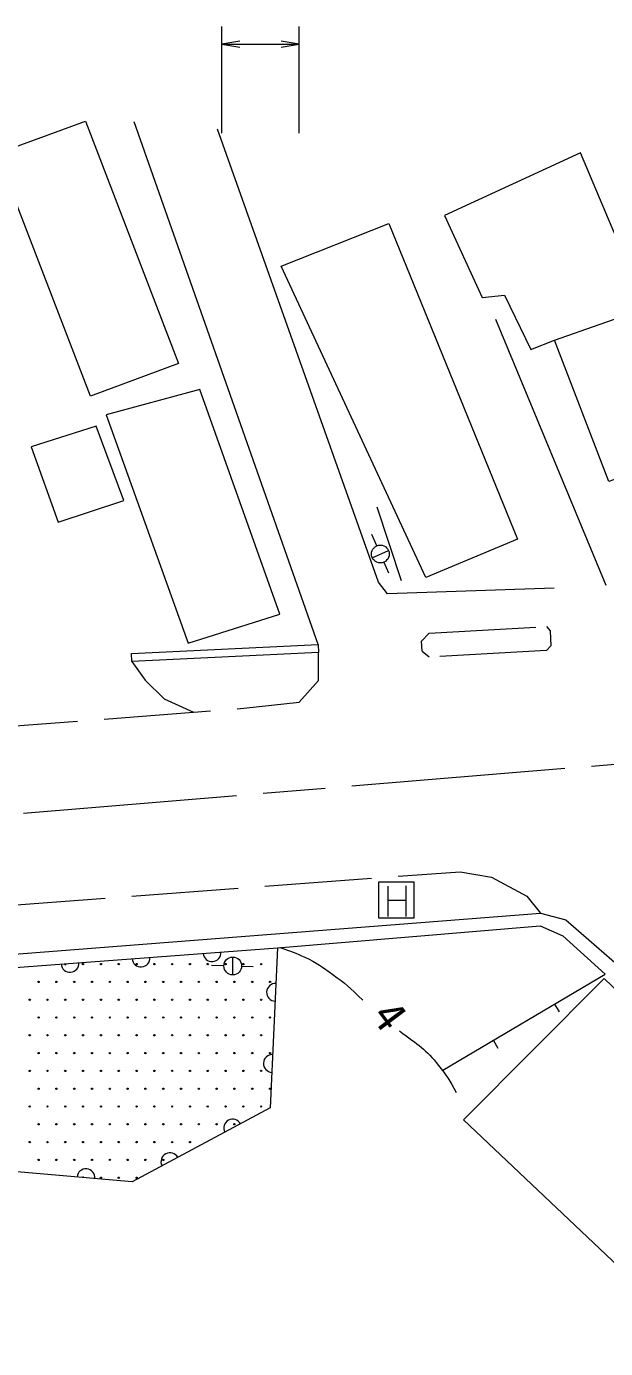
# Model space of a CAD drawing. Units: millimetres, scale not verified. Extents: x 40000 to 680000, y 20000 to 380000.
# Drawn here: x 256423 to 288944, y 266746 to 341000 of the extents above; entities that cross this region are included whole.
import ezdxf
from ezdxf.enums import TextEntityAlignment as Align

# ---------------------------------------------------------------- set-up
doc = ezdxf.new("R2010")
doc.units = ezdxf.units.MM
doc.header["$LTSCALE"] = 1000
doc.linetypes.add('CHAIN', pattern=[18.5, 12, -1.5, 3.5, -1.5])
doc.linetypes.add('DASHED', pattern=[7.5, 6, -1.5])
for name, color, linetype, lineweight in [('M-BMK', 2, 'CHAIN', 13), ('M-STR-HTXT', 7, 'Continuous', 13), ('M-STR-STRC', 7, 'Continuous', 13), ('M-WORK', 1, 'Continuous', 13)]:
    doc.layers.add(name, color=color, linetype=linetype, lineweight=lineweight)
doc.styles.add('ＭＳ ゴシック', font='')
doc.styles.get('ＭＳ ゴシック').set_extended_font_data('MS Gothic')

# ---------------------------------------------------------------- blocks, each defined once
blk = doc.blocks.new('open_arrow')
at = {"color": 0, "linetype": 'Continuous', "lineweight": -2}
blk.add_lwpolyline([(7.5, 1.25), (0, 0), (7.5, -1.25)], dxfattribs=at)

msp = doc.modelspace()

# ---------------------------------------------------------------- linework, layer by layer
at = {"layer": 'M-BMK'}
msp.add_line((256262, 296813), (321701, 302246), dxfattribs=at)
at = {"layer": 'M-STR-HTXT'}
for p, q in [((267403, 335000), (267403, 341000)), ((271731, 335000), (271731, 341000)), ((267403, 340000), (271731, 340000))]:
    msp.add_line(p, q, dxfattribs=at)
at = {"layer": 'M-STR-STRC'}
for p, q in [((278194, 292931), (276194, 292931)), ((276194, 292931), (276194, 290931)), ((276734, 291016), (276734, 292715)), ((277725, 292726), (277725, 291021)), ((278194, 290931), (278194, 292931)), ((276734, 291931), (277725, 291931)), ((276194, 290931), (278194, 290931))]:
    msp.add_line(p, q, dxfattribs=at)
at = {"layer": 'M-WORK'}
for p, q in [((272803, 306287), (262467, 335646)), ((276191, 309791), (267157, 335223)), ((287543, 333897), (279908, 330373)), ((291207, 325181), (287543, 333897)), ((279908, 330373), (282015, 325777)), ((282015, 325777), (283266, 325905)), ((283266, 325905), (284750, 322860)), ((282767, 324561), (288969, 309614)), ((284750, 322860), (286074, 323375)), ((276104, 314011), (277470, 309887)), ((276104, 311829), (275825, 312469)), ((275842, 311164), (276754, 311574)), ((276494, 310909), (276746, 310316)), ((276702, 309140), (276191, 309791)), ((286060, 309459), (276702, 309140)), ((278617, 306473), (279039, 306930)), ((285619, 307300), (285831, 307052)), ((262322, 305782), (272803, 306287)), ((272803, 306287), (272825, 305836)), ((285879, 306211), (285637, 305957)), ((262344, 305331), (262322, 305782)), ((272825, 305836), (262344, 305331)), ((278649, 305912), (279042, 305586)), ((239202, 287616), (285289, 291205)), ((285289, 291205), (286720, 290818)), ((270525, 289252), (285278, 290482)), ((285278, 290482), (286552, 289931)), ((286720, 290818), (298101, 280898)), ((286552, 289931), (288920, 287766)), ((239231, 286917), (270525, 289252)), ((270525, 289252), (270119, 280259)), ((267507, 288245), (266810, 288253)), ((268007, 287734), (268007, 288734)), ((268507, 288224), (269150, 288210)), ((279809, 282376), (288920, 287766)), ((286086, 286089), (286340, 285659)), ((282643, 284053), (282898, 283623)), ((270119, 280259), (262362, 276115)), ((262362, 276115), (249194, 277241))]:
    msp.add_line(p, q, dxfattribs=at)
at = {"layer": 'M-WORK', "linetype": 'DASHED'}
for p, q in [((279039, 306930), (285619, 307300)), ((285831, 307052), (285879, 306211)), ((278649, 305912), (278617, 306473)), ((285637, 305957), (279042, 305586)), ((262344, 305331), (263084, 304285)), ((272826, 304269), (272825, 305836)), ((263084, 304285), (264163, 303237)), ((271731, 303049), (272826, 304269)), ((264163, 303237), (265795, 302487)), ((268639, 302705), (271731, 303049)), ((238348, 300383), (268639, 302705)), ((247380, 291029), (280774, 293528)), ((280774, 293528), (282540, 293226)), ((282540, 293226), (284522, 292149)), ((284522, 292149), (285289, 291205))]:
    msp.add_line(p, q, dxfattribs=at)
at = {"layer": 'M-WORK'}
for points in [[(260021, 320238), (254760, 333858), (259747, 335685), (264960, 322064)], [(276777, 329932), (283994, 312209), (278860, 310047), (270724, 327538)], [(291207, 325181), (294236, 317278), (289136, 315447), (286074, 323375)], [(260891, 319178), (265514, 306371), (270644, 307984), (266161, 320609)], [(256691, 317392), (258210, 313153), (261900, 314367), (260345, 318559)], [(280967, 279591), (294530, 266746), (302538, 274445), (288874, 287523)]]:
    msp.add_lwpolyline(points, close=True, dxfattribs=at)
for centre, radius in [((276298, 311369), 500), ((259605, 288340), 37.5), ((260605, 288340), 37.5), ((261605, 288340), 37.5), ((262605, 288340), 37.5), ((263605, 288340), 37.5), ((264605, 288340), 37.5), ((265605, 288340), 37.5), ((266605, 288340), 37.5), ((268007, 288234), 500), ((267605, 288340), 37.5), ((268605, 288340), 37.5), ((269605, 288340), 37.5), ((257105, 287340), 37.5), ((258105, 287340), 37.5), ((259105, 287340), 37.5), ((260105, 287340), 37.5), ((261105, 287340), 37.5), ((262105, 287340), 37.5), ((263105, 287340), 37.5), ((264105, 287340), 37.5), ((265105, 287340), 37.5), ((266105, 287340), 37.5), ((267105, 287340), 37.5), ((268105, 287340), 37.5), ((269105, 287340), 37.5), ((270105, 287340), 37.5), ((256605, 286340), 37.5), ((257605, 286340), 37.5), ((258605, 286340), 37.5), ((259605, 286340), 37.5), ((260605, 286340), 37.5), ((261605, 286340), 37.5), ((262605, 286340), 37.5), ((263605, 286340), 37.5), ((264605, 286340), 37.5), ((265605, 286340), 37.5), ((266605, 286340), 37.5), ((267605, 286340), 37.5), ((268605, 286340), 37.5), ((269605, 286340), 37.5), ((257105, 285340), 37.5), ((258105, 285340), 37.5), ((259105, 285340), 37.5), ((260105, 285340), 37.5), ((261105, 285340), 37.5), ((262105, 285340), 37.5), ((263105, 285340), 37.5), ((264105, 285340), 37.5), ((265105, 285340), 37.5), ((266105, 285340), 37.5), ((267105, 285340), 37.5), ((268105, 285340), 37.5), ((269105, 285340), 37.5), ((270105, 285340), 37.5), ((256605, 284340), 37.5), ((257605, 284340), 37.5), ((258605, 284340), 37.5), ((259605, 284340), 37.5), ((260605, 284340), 37.5), ((261605, 284340), 37.5), ((262605, 284340), 37.5), ((263605, 284340), 37.5), ((264605, 284340), 37.5), ((265605, 284340), 37.5), ((266605, 284340), 37.5), ((267605, 284340), 37.5), ((268605, 284340), 37.5), ((269605, 284340), 37.5), ((257105, 283340), 37.5), ((258105, 283340), 37.5), ((259105, 283340), 37.5), ((260105, 283340), 37.5), ((261105, 283340), 37.5), ((262105, 283340), 37.5), ((263105, 283340), 37.5), ((264105, 283340), 37.5), ((265105, 283340), 37.5), ((266105, 283340), 37.5), ((267105, 283340), 37.5), ((268105, 283340), 37.5), ((269105, 283340), 37.5), ((270105, 283340), 37.5), ((256605, 282340), 37.5), ((257605, 282340), 37.5), ((258605, 282340), 37.5), ((259605, 282340), 37.5), ((260605, 282340), 37.5), ((261605, 282340), 37.5), ((262605, 282340), 37.5), ((263605, 282340), 37.5), ((264605, 282340), 37.5), ((265605, 282340), 37.5), ((266605, 282340), 37.5), ((267605, 282340), 37.5), ((268605, 282340), 37.5), ((269605, 282340), 37.5), ((257105, 281340), 37.5), ((258105, 281340), 37.5), ((259105, 281340), 37.5), ((260105, 281340), 37.5), ((261105, 281340), 37.5), ((262105, 281340), 37.5), ((263105, 281340), 37.5), ((264105, 281340), 37.5), ((265105, 281340), 37.5), ((266105, 281340), 37.5), ((267105, 281340), 37.5), ((268105, 281340), 37.5), ((269105, 281340), 37.5), ((270105, 281340), 37.5), ((256605, 280340), 37.5), ((257605, 280340), 37.5), ((258605, 280340), 37.5), ((259605, 280340), 37.5), ((260605, 280340), 37.5), ((261605, 280340), 37.5), ((262605, 280340), 37.5), ((263605, 280340), 37.5), ((264605, 280340), 37.5), ((265605, 280340), 37.5), ((266605, 280340), 37.5), ((267605, 280340), 37.5), ((268605, 280340), 37.5), ((269605, 280340), 37.5), ((257105, 279340), 37.5), ((258105, 279340), 37.5), ((259105, 279340), 37.5), ((260105, 279340), 37.5), ((261105, 279340), 37.5), ((262105, 279340), 37.5), ((263105, 279340), 37.5), ((264105, 279340), 37.5), ((265105, 279340), 37.5), ((266105, 279340), 37.5), ((267105, 279340), 37.5), ((268105, 279340), 37.5), ((256605, 278340), 37.5), ((257605, 278340), 37.5), ((258605, 278340), 37.5), ((259605, 278340), 37.5), ((260605, 278340), 37.5), ((261605, 278340), 37.5), ((262605, 278340), 37.5), ((263605, 278340), 37.5), ((264605, 278340), 37.5), ((265605, 278340), 37.5), ((257105, 277340), 37.5), ((258105, 277340), 37.5), ((259105, 277340), 37.5), ((260105, 277340), 37.5), ((261105, 277340), 37.5), ((262105, 277340), 37.5), ((263105, 277340), 37.5), ((264105, 277340), 37.5), ((260605, 276340), 37.5), ((261605, 276340), 37.5), ((262605, 276340), 37.5)]:
    msp.add_circle(centre, radius, dxfattribs=at)
for centre, radius, start, end in [((266844, 288977), 500, 184.26788, 4.26788), ((258866, 288382), 500, 184.26788, 4.26788), ((258605, 288340), 37.5, 147.3994, 41.13636), ((262855, 288680), 500, 184.26788, 4.26788), ((270412, 286753), 500, 87.41805, 267.41805), ((270232, 282757), 500, 87.41805, 267.41805), ((268005, 279129), 500, 28.11294, 208.11294), ((264477, 277244), 500, 28.11294, 208.11294), ((266605, 278340), 37.5, 105.45356, 130.77232), ((259763, 276337), 500, 355.11345, 175.11345), ((259605, 276340), 37.5, 11.67191, 158.55499)]:
    msp.add_arc(centre, radius, start, end, dxfattribs=at)
for points, knots in [([(270650, 289262), (271315, 289051), (271529, 288974), (272063, 288720), (272715, 288410), (273049, 288169), (273637, 287750), (274341, 287250), (274570, 287019), (275316, 286312)], [0, 0, 0, 0, 1, 1, 1, 2, 2, 2, 3, 3, 3, 3]), ([(277369, 284582), (278429, 283798), (278861, 283543), (279569, 282643), (280007, 282085), (280174, 281841), (280559, 281121)], [0, 0, 0, 0, 1, 1, 1, 2, 2, 2, 2])]:
    msp.add_open_spline(points, degree=3, knots=knots, dxfattribs=at)

# ---------------------------------------------------------------- block references
at = {"layer": 'M-STR-HTXT', "xscale": 133, "yscale": 133}
msp.add_blockref('open_arrow', (267403, 340000), dxfattribs=at)
at = {"layer": 'M-STR-HTXT', "xscale": 133, "yscale": 133, "rotation": 180}
msp.add_blockref('open_arrow', (271731, 340000), dxfattribs=at)

# ---------------------------------------------------------------- texts
at = {"layer": 'M-WORK', "style": 'ＭＳ ゴシック'}
msp.add_text('4', height=1833, rotation=306.87, dxfattribs=at).set_placement((275287, 285066), align=Align.BOTTOM_LEFT)

doc.saveas('drawing.dxf')
